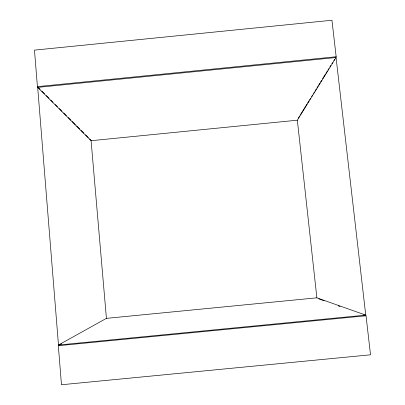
<?xml version="1.0" encoding="UTF-8"?>
<svg xmlns="http://www.w3.org/2000/svg" width="405" height="405" viewBox="0 0 405 405"><rect width="100%" height="100%" fill="white"/><g stroke="black" fill="none" stroke-linecap="round" stroke-linejoin="round"><path stroke-width="0.61" d="M298.374 118.103L299.7 115.951M300.363 114.878L306.99 104.11M307.653 103.037L308.98 100.885M309.643 99.807L310.64 98.192M311.632 96.577L312.625 94.962M313.622 93.347L314.285 92.274M314.948 91.196L316.275 89.044M316.938 87.966L317.93 86.351M318.593 85.278L319.92 83.121M320.583 82.048L321.575 80.433M322.572 78.818L325.225 74.515M325.888 73.437L327.215 71.285M327.873 70.207L328.87 68.592M329.862 66.977L330.86 65.362M331.852 63.747L332.515 62.674M333.841 60.522L334.505 59.444M335.502 57.829L336.16 56.751L331.953 20.25L34.476 50.129L37.422 86.64L40.1 89.323M365.75 315.125L316.882 297.822L297.341 120.199L336.059 57.525L37.685 87.374L58.482 345.03L365.75 315.125L336.059 57.525M363.665 314.918L366.024 315.763L370.524 354.8L61.474 384.75L58.325 345.708L61.595 343.87M58.482 345.03L106.419 318.355L316.882 297.822M37.422 86.64L336.16 56.751M37.685 87.374L91.09 140.707L297.341 120.199M58.325 345.708L366.024 315.763M318.796 298.875L324.106 300.773M338.276 305.841L340.048 306.474M41.882 91.11L44.56 93.788M46.342 95.575L49.02 98.253M50.802 100.04L53.035 102.273M55.267 104.51L57.495 106.743M59.282 108.53L61.955 111.208M63.742 112.995L66.415 115.678M68.202 117.465L70.88 120.143M72.217 121.485L75.34 124.608M76.677 125.95L79.8 129.079M81.137 130.415L83.815 133.098M85.602 134.885L88.275 137.563M89.616 138.905L90.953 140.246M91.09 140.707L106.419 318.355"/></g></svg>
